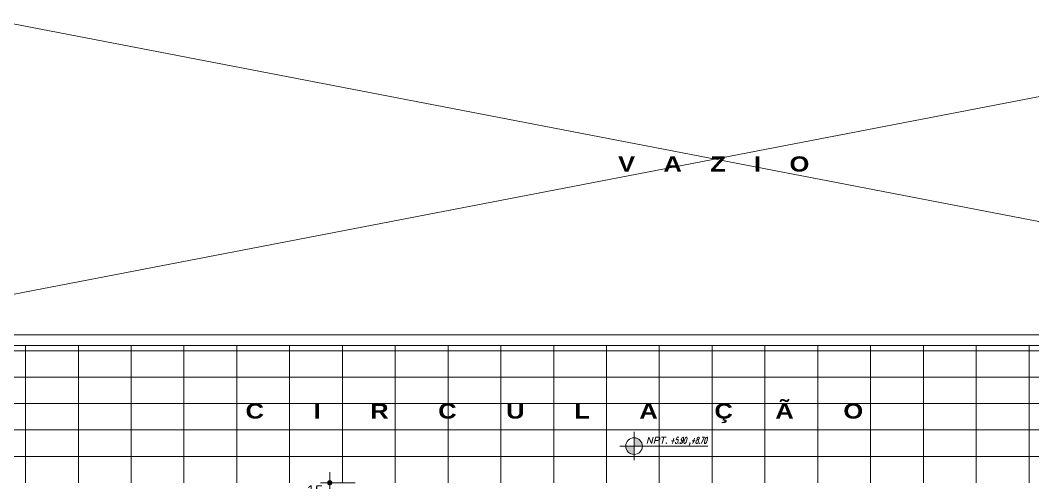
# Model space of a CAD drawing. Header units: millimetres. Extents: x 2178 to 2304, y 1220 to 1359.
# Drawn here: x 2196.1 to 2205.69, y 1236.05 to 1240.43 of the extents above; entities that cross this region are included whole.
import ezdxf
from ezdxf.enums import TextEntityAlignment as Align

# ---------------------------------------------------------------- set-up
doc = ezdxf.new("R2010")
doc.units = ezdxf.units.MM
doc.layers.get('0').update_dxf_attribs({"lineweight": 0})
for name, color, linetype, lineweight in [('COTAS', 40, 'Continuous', 20), ('PLUMA 2', 94, 'Continuous', 15), ('TEXTO', 5, 'Continuous', 18)]:
    doc.layers.add(name, color=color, linetype=linetype, lineweight=lineweight)
doc.layers.add('pisos....', color=7, linetype='Continuous', lineweight=5, true_color=0x7c7f7e)
doc.styles.add('ARIAL', font='arial.ttf')
doc.styles.add('ARIAL-N', font='arialbd.ttf')
doc.styles.add('SIMPLEX', font='simplex.shx', dxfattribs={"width": 1.2, "oblique": 15})
doc.dimstyles.new('RPM 50', dxfattribs={"dimtxt": 0.1, "dimasz": 0.05, "dimexe": 0.0885, "dimexo": 0.1535, "dimgap": 0.071, "dimtad": 2, "dimtih": 1, "dimtoh": 1, "dimzin": 4, "dimdsep": 46, "dimtxsty": 'ARIAL', "dimblk": 'DOT', "dimcen": 0.4, "dimdle": 0.25, "dimclrd": 8, "dimclre": 8, "dimclrt": 9, "dimadec": 0, "dimazin": 0, "dimtfac": 1, "dimtix": 1, "dimtmove": 0, "dimatfit": 3, "dimldrblk": 'DOT', "dimfxl": 0.5, "dimfxlon": 1, "dimlwd": 0, "dimlwe": 0, "dimarcsym": 0})

# ---------------------------------------------------------------- blocks, each defined once
blk = doc.blocks.new('_DOT')
at = {"color": 0, "linetype": 'ByBlock'}
blk.add_line((-0.5, 0), (-1, 0), dxfattribs=at)
at = {"color": 0, "linetype": 'ByBlock', "const_width": 0.5}
blk.add_lwpolyline([(-0.25, 0, 1), (0.25, 0, 1)], format="xyb", close=True, dxfattribs=at)
blk = doc.blocks.new('*D1402')
at = {"color": 8, "lineweight": 0, "transparency": 16777216}
for p, q in [((2199.0329, 1236.0987), (2199.0329, 1236.1487)), ((2199.2745, 1236.0487), (2198.9444, 1236.0487)), ((2199.0329, 1236.0487), (2199.0329, 1235.8987)), ((2199.5329, 1235.8987), (2198.9444, 1235.8987)), ((2199.0329, 1235.8487), (2199.0329, 1235.7987))]:
    blk.add_line(p, q, dxfattribs=at)
at = {"layer": 'Defpoints', "color": 0, "transparency": 16777216}
for p in [(2199.428, 1236.0487), (2199.0329, 1235.8987), (2199.828, 1235.8987)]:
    blk.add_point(p, dxfattribs=at)
at = {"color": 8, "lineweight": 0, "transparency": 16777216, "xscale": 0.05, "yscale": 0.05, "zscale": 0.05}
for p, rotation in [((2199.0329, 1236.0487), 270), ((2199.0329, 1235.8987), 90)]:
    blk.add_blockref('_DOT', p, dxfattribs=dict(at, rotation=rotation))
at = {"color": 9, "transparency": 16777216, "insert": (2198.8739, 1235.9737), "char_height": 0.1, "attachment_point": 5, "style": 'ARIAL'}
blk.add_mtext('.15', dxfattribs=at)
blk = doc.blocks.new('N')
at = {"linetype": 'Continuous'}
h = blk.add_hatch(color=256, dxfattribs=at)
h.paths.add_polyline_path([(0, 0.1), (0, 0), (0.1, 0, 0.414214)])
h.paths.add_polyline_path([(-0.1, 0, 0.414214), (0, -0.1), (0, 0)])
for points in [[(0, 0.17), (0, -0.17)], [(-0.17, 0), (0.887, 0)]]:
    blk.add_lwpolyline(points)
blk.add_circle((0, 0), 0.1)
at = {"color": 64, "style": 'SIMPLEX', "oblique": 15, "width": 1.2}
blk.add_text('NPT.', height=0.075, dxfattribs=at).set_placement((0.14, 0.031))
at = {"color": 64, "style": 'SIMPLEX', "oblique": 15, "width": 1.062312}
blk.add_attdef('NIV', text='', height=0.075, dxfattribs=at).set_placement((0.435, 0.031), (0.875, 0.031), align=Align.FIT)

msp = doc.modelspace()

# ---------------------------------------------------------------- linework, layer by layer
at = {"layer": 'pisos....'}
for points in [[(2194.0444, 1237.4487), (2209.503, 1240.4273)], [(2211.3116, 1237.4487), (2195.853, 1240.4273)], [(2196.153, 1236.0487), (2196.153, 1237.3487)], [(2196.653, 1236.0487), (2196.653, 1237.3487)], [(2197.153, 1236.0487), (2197.153, 1237.3487)], [(2197.653, 1236.0487), (2197.653, 1237.3487)], [(2198.153, 1236.0487), (2198.153, 1237.3487)], [(2198.653, 1236.0487), (2198.653, 1237.3487)], [(2199.153, 1236.0487), (2199.153, 1237.3487)], [(2199.653, 1236.0487), (2199.653, 1237.3487)], [(2200.153, 1236.0487), (2200.153, 1237.3487)], [(2200.653, 1236.0487), (2200.653, 1237.3487)], [(2201.153, 1236.0487), (2201.153, 1237.3487)], [(2201.653, 1236.0487), (2201.653, 1237.3487)], [(2202.153, 1236.0487), (2202.153, 1237.3487)], [(2202.653, 1236.0487), (2202.653, 1237.3487)], [(2203.153, 1236.0487), (2203.153, 1237.3487)], [(2203.653, 1236.0487), (2203.653, 1237.3487)], [(2204.153, 1236.0487), (2204.153, 1237.3487)], [(2204.653, 1236.0487), (2204.653, 1237.3487)], [(2205.153, 1236.0487), (2205.153, 1237.3487)], [(2205.653, 1236.0487), (2205.653, 1237.3487)], [(2190.5552, 1237.2987), (2213.353, 1237.2987)], [(2190.578, 1237.0487), (2213.353, 1237.0487)], [(2190.828, 1236.7987), (2213.353, 1236.7987)], [(2191.578, 1236.5487), (2213.353, 1236.5487)], [(2191.828, 1236.2987), (2213.353, 1236.2987)]]:
    msp.add_lwpolyline(points, dxfattribs=at)
at = {"layer": 'PLUMA 2', "color": 40, "linetype": 'Continuous', "lineweight": 20, "flags": 128}
for points in [[(2194.0444, 1237.4487), (2211.3116, 1237.4487)], [(2194.003, 1237.3487), (2211.353, 1237.3487)]]:
    msp.add_lwpolyline(points, dxfattribs=at)

# ---------------------------------------------------------------- block references
at = {"layer": 'COTAS'}
ref = msp.add_blockref('N', (2201.9141, 1236.3954), dxfattribs=dict(at, xscale=0.7870854846603947, yscale=0.7870854846603947, zscale=0.7870854846603947))
ref.add_attrib('NIV', '+5.90 ,+8.70', dxfattribs={"layer": '0', "color": 64, "height": 0.059031, "style": 'SIMPLEX', "oblique": 15, "width": 0.573155}).set_placement((2202.2564, 1236.4201), (2202.6028, 1236.4201), align=Align.FIT)

# ---------------------------------------------------------------- texts
at = {"layer": 'TEXTO', "style": 'ARIAL-N', "width": 1.2}
for s, p in [('V    A    Z    I    O ', (2202.7014, 1238.9946)), ('C       I       R       C       U       L       A        Ç      Ã       O    ', (2201.2933, 1236.6561))]:
    msp.add_text(s, height=0.144, dxfattribs=at).set_placement(p, align=Align.CENTER)

# ---------------------------------------------------------------- dimensions: what is measured, and where the dimension line sits
dim = msp.add_linear_dim(base=(2199.0329, 1235.8987), p1=(2199.428, 1236.0487), p2=(2199.828, 1235.8987), angle=90, dimstyle='RPM 50')
dim.commit()
dim.dimension.update_dxf_attribs({"geometry": '*D1402', "text_midpoint": (2198.8739, 1235.9737)})

doc.saveas('drawing.dxf')
